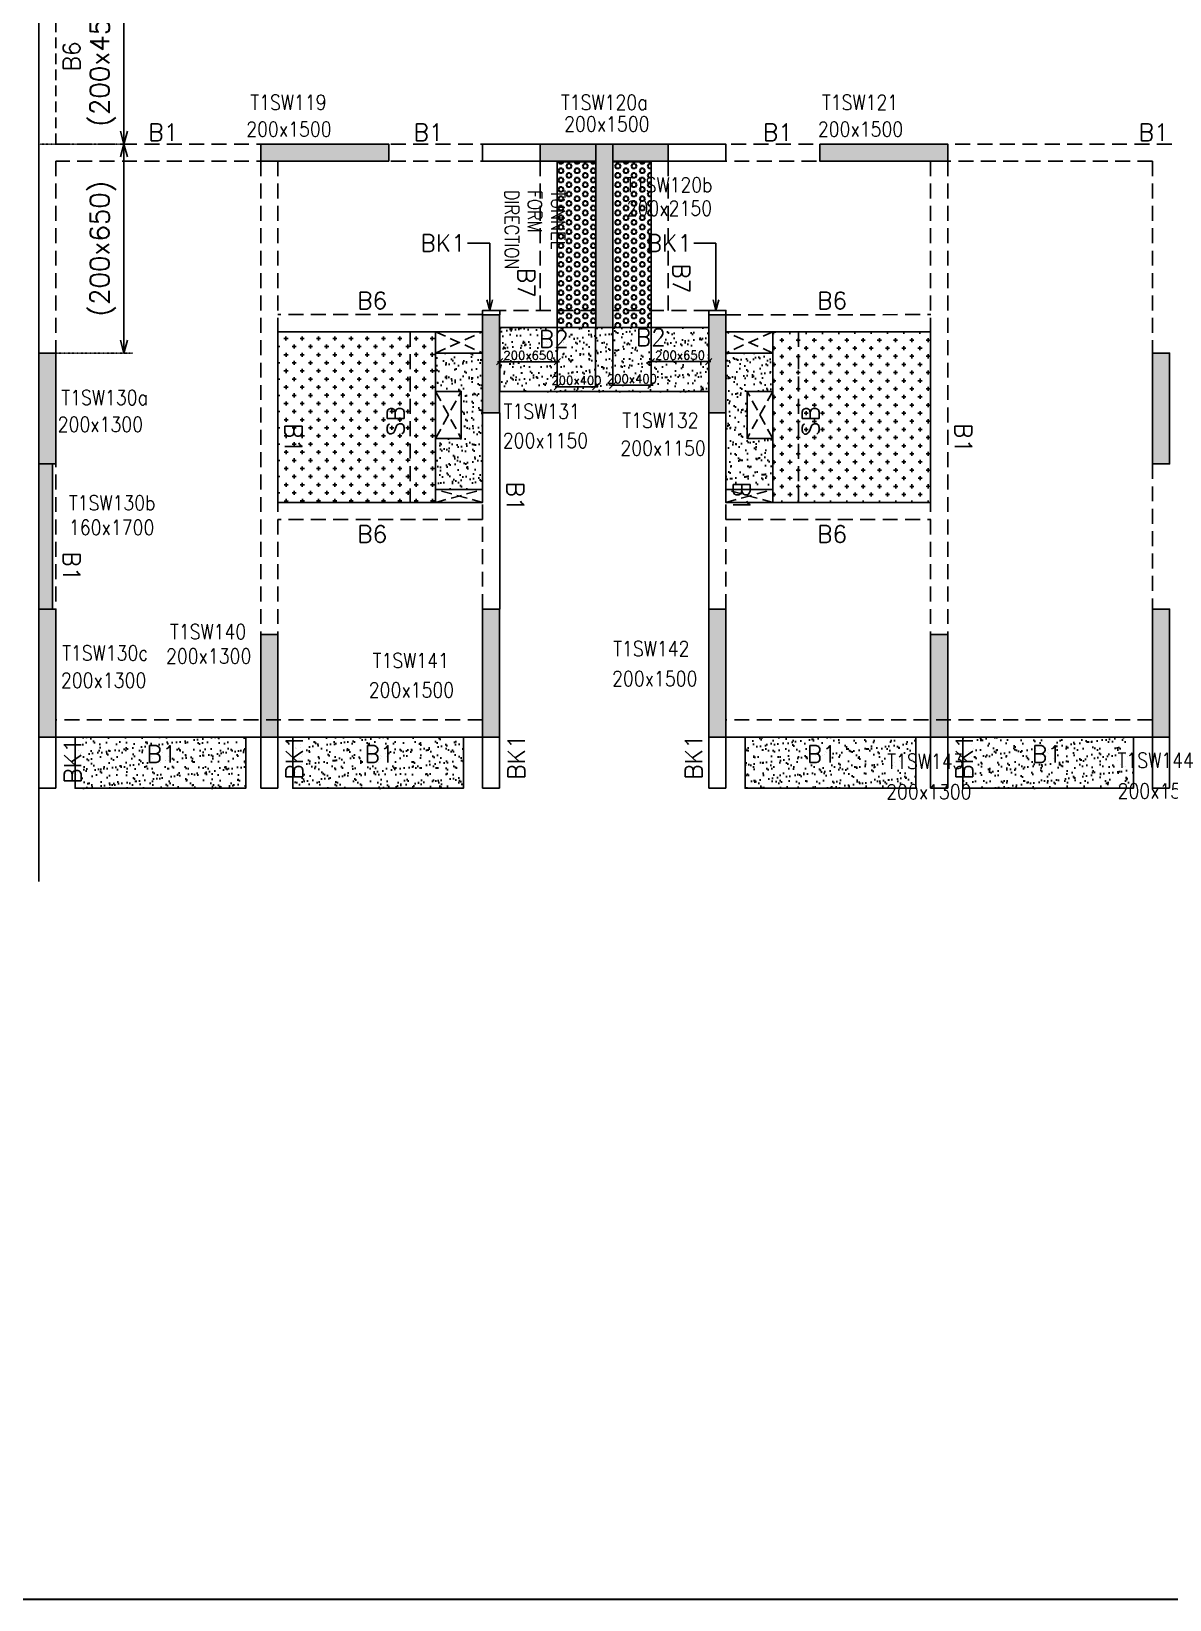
# Model space of a CAD drawing. Header units: millimetres. Extents: x 1078357 to 2594950, y -5122486 to -4636555.
# Drawn here: x 1857319 to 1870656, y -4673748 to -4655367 of the extents above; entities that cross this region are included whole.
import ezdxf

# ---------------------------------------------------------------- set-up
doc = ezdxf.new("R2010")
doc.units = ezdxf.units.MM
doc.header["$PDMODE"] = 35
for name, pattern in [('CONTINOUS', [0]), ('DOT', [0.25, 0, -0.25]), ('HIDDEN', [0.375, 0.25, -0.125]), ('New Retail block$0$CONTINOUS', [0])]:
    doc.linetypes.add(name, pattern=pattern)
doc.layers.get('0').update_dxf_attribs({"lineweight": 0})
doc.layers.get('Defpoints').update_dxf_attribs({"lineweight": 0})
for name, color, linetype, lineweight in [('A-_ANOTDIMA_D-', 6, 'Continuous', 13), ('Boundary', 40, 'Continuous', 30), ('COL. NO.', 30, 'Continuous', 25), ('COL. SIZE', 7, 'Continuous', 25), ('DIM', 9, 'Continuous', 25), ('HATCH', 8, 'Continuous', 30)]:
    doc.layers.add(name, color=color, linetype=linetype, lineweight=lineweight)
for name, color, linetype in [('B-200x325', 201, 'HIDDEN'), ('DROP SLAB', 8, 'Continuous'), ('EXPANSION JOINT', 10, 'HIDDEN'), ('NON STR. RCC WALL', 6, 'Continuous'), ('S-BEAM', 3, 'HIDDEN'), ('S-BEAM NO.', 6, 'Continuous'), ('S-COLUMN', 1, 'Continuous'), ('S-CUTOUT', 8, 'HIDDEN'), ('S-DIM', 2, 'Continuous'), ('S-SLAB-PROJECTION', 54, 'New Retail block$0$CONTINOUS'), ('SLAB FOLD', 8, 'Continuous'), ('TEXT', 7, 'Continuous')]:
    doc.layers.add(name, color=color, linetype=linetype)
doc.styles.add('Roman', font='romans')
doc.styles.add('ROMANS', font='romans.shx', dxfattribs={"width": 0.85})
doc.dimstyles.new('HARESH', dxfattribs={"dimtxt": 150, "dimasz": 75, "dimexe": 0, "dimexo": 0, "dimgap": 25, "dimtad": 1, "dimdec": 0, "dimdsep": 46, "dimtxsty": 'Roman', "dimblk": 'OBLIQUE', "dimcen": 225, "dimdle": 25, "dimclrd": 2, "dimclre": 2, "dimclrt": 7, "dimadec": 8, "dimazin": 1, "dimtfac": 1, "dimtdec": 0, "dimtmove": 0, "dimatfit": 0, "dimfxl": 1, "dimlwd": -1, "dimlwe": -1, "dimarcsym": 0})
pattern_1 = [(180, (718156.575, 218286.41), (-7e-15, -54.99261315), [31.75, -63.5]), (300, (718156.575, 218286.41), (47.625, 27.4963066), [31.75, -63.5]), (240, (718124.825, 218286.41), (47.625, -27.4963066), [31.75, -63.5])]

# ---------------------------------------------------------------- blocks, each defined once
blk = doc.blocks.new('_Open30')
at = {"color": 0, "linetype": 'ByBlock', "lineweight": -2}
for p, q in [((-1, 0.27), (0, 0)), ((0, 0), (-1, -0.27)), ((0, 0), (-1, 0))]:
    blk.add_line(p, q, dxfattribs=at)
blk = doc.blocks.new('*D1547')
at = {"layer": 'Defpoints', "color": 0, "linetype": 'CONTINOUS', "ltscale": 0.5, "transparency": 16777216}
for p in [(1857406, -4656688, 0), (1858403, -4656688), (1857406, -4659138, 0)]:
    blk.add_point(p, dxfattribs=at)
at = {"layer": 'S-DIM', "color": 2, "linetype": 'DOT', "ltscale": 0.5, "transparency": 16777216}
for p, q in [((1857406, -4656688), (1858503, -4656688)), ((1857406, -4659138), (1858503, -4659138))]:
    blk.add_line(p, q, dxfattribs=at)
at = {"layer": 'S-DIM', "color": 2, "linetype": 'CONTINOUS', "ltscale": 0.5, "transparency": 16777216}
blk.add_line((1858403, -4658988), (1858403, -4656838), dxfattribs=at)
at = {"layer": 'S-DIM', "color": 2, "linetype": 'CONTINOUS', "ltscale": 0.5, "transparency": 16777216, "xscale": 150, "yscale": 150, "zscale": 150}
for p, rotation in [((1858403, -4656688), 90), ((1858403, -4659138), 270)]:
    blk.add_blockref('_Open30', p, dxfattribs=dict(at, rotation=rotation))
at = {"layer": 'S-DIM', "color": 7, "linetype": 'CONTINOUS', "ltscale": 0.5, "transparency": 16777216, "insert": (1858157, -4657913), "char_height": 225, "attachment_point": 5, "rotation": 90, "style": 'Roman'}
blk.add_mtext('(200x650)', dxfattribs=at)
blk = doc.blocks.new('*D1548')
at = {"layer": 'Defpoints', "color": 0, "linetype": 'CONTINOUS', "ltscale": 0.5, "transparency": 16777216}
for p in [(1857406, -4654688, 0), (1857406, -4656688, 0), (1858403, -4656688)]:
    blk.add_point(p, dxfattribs=at)
at = {"layer": 'S-DIM', "color": 2, "linetype": 'DOT', "ltscale": 0.5, "transparency": 16777216}
for p, q in [((1857406, -4654688), (1858503, -4654688)), ((1857406, -4656688), (1858503, -4656688))]:
    blk.add_line(p, q, dxfattribs=at)
at = {"layer": 'S-DIM', "color": 2, "linetype": 'CONTINOUS', "ltscale": 0.5, "transparency": 16777216}
blk.add_line((1858403, -4654838), (1858403, -4656538), dxfattribs=at)
at = {"layer": 'S-DIM', "color": 2, "linetype": 'CONTINOUS', "ltscale": 0.5, "transparency": 16777216, "xscale": 150, "yscale": 150, "zscale": 150}
for p, rotation in [((1858403, -4654688), 90), ((1858403, -4656688), 270)]:
    blk.add_blockref('_Open30', p, dxfattribs=dict(at, rotation=rotation))
at = {"layer": 'S-DIM', "color": 7, "linetype": 'CONTINOUS', "ltscale": 0.5, "transparency": 16777216, "insert": (1858157, -4655688), "char_height": 225, "attachment_point": 5, "rotation": 90, "style": 'Roman'}
blk.add_mtext('(200x450)', dxfattribs=at)
blk = doc.blocks.new('_Oblique')
at = {"color": 0, "linetype": 'ByBlock', "lineweight": -2}
blk.add_line((-0.5, -0.5), (0.5, 0.5), dxfattribs=at)
blk = doc.blocks.new('*D1311')
at = {"layer": 'Defpoints', "color": 0, "ltscale": 700, "transparency": 16777216}
for p in [(1863481, -4658838, 0), (1863931, -4658838, 0), (1863481, -4659533)]:
    blk.add_point(p, dxfattribs=at)
at = {"layer": 'DIM', "color": 2, "ltscale": 700, "transparency": 16777216}
for p, q in [((1863481, -4658838), (1863481, -4659533)), ((1863931, -4658838), (1863931, -4659533)), ((1863956, -4659533), (1863456, -4659533))]:
    blk.add_line(p, q, dxfattribs=at)
at = {"layer": 'DIM', "color": 2, "ltscale": 700, "transparency": 16777216, "xscale": 75, "yscale": 75, "zscale": 75, "rotation": 180}
blk.add_blockref('_Oblique', (1863481, -4659533), dxfattribs=at)
at = {"layer": 'DIM', "color": 2, "ltscale": 700, "transparency": 16777216, "xscale": 75, "yscale": 75, "zscale": 75}
blk.add_blockref('_Oblique', (1863931, -4659533), dxfattribs=at)
at = {"layer": 'DIM', "color": 7, "ltscale": 700, "transparency": 16777216, "insert": (1863706, -4659458), "char_height": 150, "attachment_point": 5, "style": 'Roman'}
blk.add_mtext('{\\H0.666667x;200x400}', dxfattribs=at)
blk = doc.blocks.new('*D1312')
at = {"layer": 'Defpoints', "color": 0, "ltscale": 700, "transparency": 16777216}
for p in [(1862806, -4658838, 0), (1863481, -4658838, 0), (1862806, -4659240)]:
    blk.add_point(p, dxfattribs=at)
at = {"layer": 'DIM', "color": 2, "ltscale": 700, "transparency": 16777216}
for p, q in [((1862806, -4658838), (1862806, -4659240)), ((1863481, -4658838), (1863481, -4659240)), ((1863506, -4659240), (1862781, -4659240))]:
    blk.add_line(p, q, dxfattribs=at)
at = {"layer": 'DIM', "color": 2, "ltscale": 700, "transparency": 16777216, "xscale": 75, "yscale": 75, "zscale": 75, "rotation": 180}
blk.add_blockref('_Oblique', (1862806, -4659240), dxfattribs=at)
at = {"layer": 'DIM', "color": 2, "ltscale": 700, "transparency": 16777216, "xscale": 75, "yscale": 75, "zscale": 75}
blk.add_blockref('_Oblique', (1863481, -4659240), dxfattribs=at)
at = {"layer": 'DIM', "color": 7, "ltscale": 700, "transparency": 16777216, "insert": (1863143, -4659165), "char_height": 150, "attachment_point": 5, "style": 'Roman'}
blk.add_mtext('{\\H0.666667x;200x650}', dxfattribs=at)
blk = doc.blocks.new('*D1313')
at = {"layer": 'Defpoints', "color": 0, "ltscale": 700, "transparency": 16777216}
for p in [(1864131, -4658838, 0), (1864581, -4658838, 0), (1864581, -4659515)]:
    blk.add_point(p, dxfattribs=at)
at = {"layer": 'DIM', "color": 2, "ltscale": 700, "transparency": 16777216}
for p, q in [((1864131, -4658838), (1864131, -4659515)), ((1864581, -4658838), (1864581, -4659515)), ((1864106, -4659515), (1864606, -4659515))]:
    blk.add_line(p, q, dxfattribs=at)
at = {"layer": 'DIM', "color": 2, "ltscale": 700, "transparency": 16777216, "xscale": 75, "yscale": 75, "zscale": 75, "rotation": 180}
blk.add_blockref('_Oblique', (1864131, -4659515), dxfattribs=at)
at = {"layer": 'DIM', "color": 2, "ltscale": 700, "transparency": 16777216, "xscale": 75, "yscale": 75, "zscale": 75}
blk.add_blockref('_Oblique', (1864581, -4659515), dxfattribs=at)
at = {"layer": 'DIM', "color": 7, "ltscale": 700, "transparency": 16777216, "insert": (1864356, -4659440), "char_height": 150, "attachment_point": 5, "style": 'Roman'}
blk.add_mtext('{\\H0.666667x;200x400}', dxfattribs=at)
blk = doc.blocks.new('*D1314')
at = {"layer": 'Defpoints', "color": 0, "ltscale": 700, "transparency": 16777216}
for p in [(1864581, -4658838, 0), (1865256, -4658838, 0), (1865256, -4659238)]:
    blk.add_point(p, dxfattribs=at)
at = {"layer": 'DIM', "color": 2, "ltscale": 700, "transparency": 16777216}
for p, q in [((1864581, -4658838), (1864581, -4659238)), ((1865256, -4658838), (1865256, -4659238)), ((1864556, -4659238), (1865281, -4659238))]:
    blk.add_line(p, q, dxfattribs=at)
at = {"layer": 'DIM', "color": 2, "ltscale": 700, "transparency": 16777216, "xscale": 75, "yscale": 75, "zscale": 75, "rotation": 180}
blk.add_blockref('_Oblique', (1864581, -4659238), dxfattribs=at)
at = {"layer": 'DIM', "color": 2, "ltscale": 700, "transparency": 16777216, "xscale": 75, "yscale": 75, "zscale": 75}
blk.add_blockref('_Oblique', (1865256, -4659238), dxfattribs=at)
at = {"layer": 'DIM', "color": 7, "ltscale": 700, "transparency": 16777216, "insert": (1864919, -4659163), "char_height": 150, "attachment_point": 5, "style": 'Roman'}
blk.add_mtext('{\\H0.666667x;200x650}', dxfattribs=at)
blk = doc.blocks.new('G$CD63B60BD')
at = {"layer": 'COL. NO.', "linetype": 'Continuous', "style": 'ROMANS', "width": 0.85}
for s, p in [('T1SW119', (47179, 7351, -320)), ('T1SW120a', (50819, 7351, -320)), ('T1SW121', (53877, 7351, -320)), ('T1SW120b', (51580, 6384, -320)), ('T1SW130a', (44965, 3891, -320)), ('T1SW131', (50148, 3730, -320)), ('T1SW132', (51538, 3625, -320)), ('T1SW130b', (45053, 2657, -320)), ('T1SW140', (46238, 1147, -320)), ('T1SW142', (51431, 949, -320)), ('T1SW130c', (44974, 898, -323)), ('T1SW141', (48613, 809, -320)), ('T1SW143', (54642, -372, -320)), ('T1SW144', (57341, -360, -320))]:
    blk.add_text(s, height=175, dxfattribs=at).set_placement(p)
at = {"layer": 'COL. SIZE', "linetype": 'Continuous', "style": 'ROMANS', "width": 0.85}
for s, p in [('200x1500', (47130, 7037, -320)), ('200x1500', (50855, 7098, -320)), ('200x1500', (53828, 7037, -320)), ('200x2150', (51588, 6110, -320)), ('200x1300', (44921, 3577, -320)), ('200x1150', (50136, 3387, -320)), ('200x1150', (51514, 3298, -320)), ('160x1700', (45053, 2369, -320)), ('200x1300', (46190, 861, -320)), ('200x1300', (44959, 577, -323)), ('200x1500', (51417, 597, -320)), ('200x1500', (48566, 464, -320)), ('200x1500', (57340, -720, -320)), ('200x1300', (54628, -730, -320))]:
    blk.add_text(s, height=175, dxfattribs=at).set_placement(p)

msp = doc.modelspace()

# ---------------------------------------------------------------- hatches: boundary and pattern name
at = {"layer": 'DROP SLAB'}
h = msp.add_hatch(dxfattribs=at)
h.set_pattern_fill('CROSS', color=8, scale=15, angle=0.03079)
h.set_pattern_definition([(180.03079016, (-5840634.46, 28126045.38), (-95.19879988, -95.3011726), [47.625, -142.875]), (270.03079016, (-5840658.29, 28126069.18), (95.3011726, -95.19879988), [47.625, -142.875])])
h.paths.add_polyline_path([(1862056.1, -4658887.8), (1860206.1, -4658887.7), (1860206.1, -4660887.5), (1862056.1, -4660887.5)])
h = msp.add_hatch(dxfattribs=at)
h.set_pattern_fill('CROSS', color=8, scale=15, angle=0.03079)
h.set_pattern_definition([(180.03079016, (-4743409.75, 23442026.19), (-95.19879988, -95.3011726), [47.625, -142.875]), (270.03079016, (-4743433.57, 23442049.99), (95.3011726, -95.19879988), [47.625, -142.875])])
h.paths.add_polyline_path([(1866006.1, -4658887.7), (1867856.1, -4658887.7), (1867856.1, -4660887.5), (1866006.1, -4660887.5)])
at = {"layer": 'HATCH', "ltscale": 1000}
h = msp.add_hatch(dxfattribs=at)
h.set_pattern_fill('HEX', color=8, scale=10, angle=180)
h.set_pattern_definition(pattern_1)
h.paths.add_polyline_path([(1863931.3, -4656898.4), (1863481.3, -4656898.4), (1863481.3, -4658837.7), (1863931.3, -4658837.7)])
h = msp.add_hatch(dxfattribs=at)
h.set_pattern_fill('HEX', color=8, scale=10, angle=180)
h.set_pattern_definition(pattern_1)
h.paths.add_polyline_path([(1864131.7, -4656898.4), (1864581.7, -4656898.4), (1864581.7, -4658837.7), (1864131.7, -4658837.7)])
at = {"layer": 'HATCH'}
h = msp.add_hatch(dxfattribs=at)
h.set_pattern_fill('AR-SAND', color=8, scale=3, angle=179.97015)
h.set_pattern_definition([(37.47015413, (-3248476.62, 18707870.84), (-4.72361136, 146.8264517), [0, -115.824, 0, -129.54, 0, -123.825]), (7.4701541, (-3248476.62, 18707870.84), (134.9689868, 214.9772528), [0, -62.484, 0, -104.394, 0, -40.005]), (327.4701541, (-3248570.35, 18707870.89), (237.2979035, 0.3075449), [0, -38.1, 0, -137.16, 0, -179.07]), (317.4701541, (-3248570.35, 18707870.89), (229.1017424, 66.759465), [0, -19.05, 0, -89.916, 0, -102.87])])
h.paths.add_polyline_path([(1865256.3, -4658837.7), (1862806.4, -4658837.7), (1862806.4, -4659437.8), (1865256.3, -4659437.8)])
h = msp.add_hatch(dxfattribs=at)
h.set_pattern_fill('AR-SAND', color=8, scale=3, angle=179.97015)
h.set_pattern_definition([(37.47015413, (-3248476.53, 18707870.82), (-4.72361136, 146.8264517), [0, -115.824, 0, -129.54, 0, -123.825]), (7.4701541, (-3248476.53, 18707870.82), (134.9689868, 214.9772528), [0, -62.484, 0, -104.394, 0, -40.005]), (327.4701541, (-3248570.26, 18707870.86), (237.2979035, 0.3075449), [0, -38.1, 0, -137.16, 0, -179.07]), (317.4701541, (-3248570.26, 18707870.86), (229.1017424, 66.759465), [0, -19.05, 0, -89.916, 0, -102.87])])
h.paths.add_polyline_path([(1865256.4, -4658837.8), (1862806.4, -4658837.8), (1862806.4, -4659587.7), (1865256.4, -4659587.7)])
h = msp.add_hatch(dxfattribs=at)
h.set_pattern_fill('AR-SAND', color=8, scale=3, angle=359.97015)
h.set_pattern_definition([(37.47015413, (-4356212.72, 23615837.75), (-4.72361136, 146.8264517), [0, -115.824, 0, -129.54, 0, -123.825]), (7.4701541, (-4356212.72, 23615837.75), (134.9689868, 214.9772528), [0, -62.484, 0, -104.394, 0, -40.005]), (327.47015413, (-4356306.45, 23615837.8), (237.29790347, 0.3075449), [0, -38.1, 0, -137.16, 0, -179.07]), (317.4701541, (-4356306.45, 23615837.8), (229.1017424, 66.759465), [0, -19.05, 0, -89.916, 0, -102.87])])
h.paths.add_polyline_path([(1862605.4, -4660737.8), (1862055.4, -4660737.8), (1862055.4, -4660137.8), (1862355.4, -4660137.8), (1862355.4, -4659587.8), (1862055.4, -4659587.9), (1862055.4, -4659137.8), (1862605.4, -4659137.8)])
h = msp.add_hatch(dxfattribs=at)
h.set_pattern_fill('AR-SAND', color=8, scale=3, angle=180.02985)
h.set_pattern_definition([(37.47015413, (-4356211.95, 23615837.68), (-4.72361136, 146.8264517), [0, -115.824, 0, -129.54, 0, -123.825]), (7.4701541, (-4356211.95, 23615837.68), (134.9689868, 214.9772528), [0, -62.484, 0, -104.394, 0, -40.005]), (327.47015413, (-4356305.67, 23615837.73), (237.29790347, 0.3075449), [0, -38.1, 0, -137.16, 0, -179.07]), (317.4701541, (-4356305.67, 23615837.73), (229.1017424, 66.759465), [0, -19.05, 0, -89.916, 0, -102.87])])
h.paths.add_polyline_path([(1865456.1, -4660737.8), (1866006.1, -4660737.8), (1866006.1, -4660137.7), (1865706.1, -4660137.7), (1865706.1, -4659587.8), (1866006.1, -4659587.8), (1866006.1, -4659137.8), (1865456.1, -4659137.8)])
h = msp.add_hatch(dxfattribs=at)
h.set_pattern_fill('AR-SAND', color=8, scale=3, angle=179.97015)
h.set_pattern_definition([(37.47015413, (-3247151.62, 18707870.85), (-4.72361136, 146.8264517), [0, -115.824, 0, -129.54, 0, -123.825]), (7.4701541, (-3247151.62, 18707870.85), (134.9689868, 214.9772528), [0, -62.484, 0, -104.394, 0, -40.005]), (327.4701541, (-3247245.35, 18707870.9), (237.2979035, 0.3075449), [0, -38.1, 0, -137.16, 0, -179.07]), (317.4701541, (-3247245.35, 18707870.9), (229.1017424, 66.759465), [0, -19.05, 0, -89.916, 0, -102.87])])
h.paths.add_polyline_path([(1859831.4, -4663637.8), (1857831.4, -4663637.8), (1857831.4, -4664237.8), (1859831.4, -4664237.8)])
h = msp.add_hatch(dxfattribs=at)
h.set_pattern_fill('AR-SAND', color=8, scale=3, angle=179.97015)
h.set_pattern_definition([(37.47015413, (-3249701.62, 18707870.85), (-4.72361136, 146.8264517), [0, -115.824, 0, -129.54, 0, -123.825]), (7.4701541, (-3249701.62, 18707870.85), (134.9689868, 214.9772528), [0, -62.484, 0, -104.394, 0, -40.005]), (327.4701541, (-3249795.35, 18707870.9), (237.2979035, 0.3075449), [0, -38.1, 0, -137.16, 0, -179.07]), (317.4701541, (-3249795.35, 18707870.9), (229.1017424, 66.759465), [0, -19.05, 0, -89.916, 0, -102.87])])
h.paths.add_polyline_path([(1862381.4, -4663637.8), (1860381.4, -4663637.8), (1860381.4, -4664237.8), (1862381.4, -4664237.8)])
h = msp.add_hatch(dxfattribs=at)
h.set_pattern_fill('AR-SAND', color=8, scale=3, angle=179.97015)
h.set_pattern_definition([(37.47015413, (-3255001.62, 18707870.85), (-4.72361136, 146.8264517), [0, -115.824, 0, -129.54, 0, -123.825]), (7.4701541, (-3255001.62, 18707870.85), (134.9689868, 214.9772528), [0, -62.484, 0, -104.394, 0, -40.005]), (327.4701541, (-3255095.35, 18707870.9), (237.2979035, 0.3075449), [0, -38.1, 0, -137.16, 0, -179.07]), (317.4701541, (-3255095.35, 18707870.9), (229.1017424, 66.759465), [0, -19.05, 0, -89.916, 0, -102.87])])
h.paths.add_polyline_path([(1867681.4, -4663637.8), (1865681.4, -4663637.8), (1865681.4, -4664237.8), (1867681.4, -4664237.8)])
h = msp.add_hatch(dxfattribs=at)
h.set_pattern_fill('AR-SAND', color=8, scale=3, angle=179.97015)
h.set_pattern_definition([(37.47015413, (-3257551.62, 18707870.85), (-4.72361136, 146.8264517), [0, -115.824, 0, -129.54, 0, -123.825]), (7.4701541, (-3257551.62, 18707870.85), (134.9689868, 214.9772528), [0, -62.484, 0, -104.394, 0, -40.005]), (327.4701541, (-3257645.35, 18707870.9), (237.2979035, 0.3075449), [0, -38.1, 0, -137.16, 0, -179.07]), (317.4701541, (-3257645.35, 18707870.9), (229.1017424, 66.759465), [0, -19.05, 0, -89.916, 0, -102.87])])
h.paths.add_polyline_path([(1870231.4, -4663637.8), (1868231.4, -4663637.8), (1868231.4, -4664237.8), (1870231.4, -4664237.8)])
at = {"layer": 'S-COLUMN', "lineweight": 25}
h = msp.add_hatch(color=1, dxfattribs=at)
h.dxf.hatch_style = 1
h.paths.add_polyline_path([(1860006.1, -4656687.8), (1861506.1, -4656687.8), (1861506.1, -4656887.8), (1860006.1, -4656887.8)])
h = msp.add_hatch(color=1, dxfattribs=at)
h.dxf.hatch_style = 1
h.paths.add_polyline_path([(1863931.1, -4656887.8), (1863281.1, -4656887.8), (1863281.1, -4656687.8), (1864131.1, -4656687.8), (1864131.1, -4658837.8), (1863931.1, -4658837.8)])
at = {"layer": 'S-COLUMN', "lineweight": 25, "extrusion": (1.00316e-06, -2.11765e-11, 1)}
h = msp.add_hatch(color=1, dxfattribs=at)
h.dxf.hatch_style = 1
h.paths.add_polyline_path([(1864131.1, -4656887.8), (1864781.1, -4656887.8), (1864781.1, -4656687.8), (1863931.1, -4656687.8), (1863931.1, -4658837.8), (1864131.1, -4658837.8)])
at = {"layer": 'S-COLUMN', "lineweight": 25}
h = msp.add_hatch(color=1, dxfattribs=at)
h.dxf.hatch_style = 1
h.paths.add_polyline_path([(1866556.1, -4656687.8), (1868056.1, -4656687.8), (1868056.1, -4656887.8), (1866556.1, -4656887.8)])
h = msp.add_hatch(color=1, dxfattribs=at)
h.dxf.hatch_style = 1
h.paths.add_polyline_path([(1862606.1, -4658687.8), (1862806.1, -4658687.8), (1862806.1, -4659837.8), (1862606.1, -4659837.8)])
at = {"layer": 'S-COLUMN', "lineweight": 25, "extrusion": (1.00316e-06, -2.11765e-11, 1)}
h = msp.add_hatch(color=1, dxfattribs=at)
h.dxf.hatch_style = 1
h.paths.add_polyline_path([(1865456.1, -4658687.8), (1865256.1, -4658687.8), (1865256.1, -4659837.8), (1865456.1, -4659837.8)])
at = {"layer": 'S-COLUMN', "lineweight": 25}
h = msp.add_hatch(color=1, dxfattribs=at)
h.dxf.hatch_style = 1
h.paths.add_polyline_path([(1857606.1, -4659137.8), (1857406.1, -4659137.8), (1857406.1, -4660437.8), (1857606.1, -4660437.8)])
at = {"layer": 'S-COLUMN', "lineweight": 25, "extrusion": (1.00316e-06, -2.11765e-11, 1)}
h = msp.add_hatch(color=1, dxfattribs=at)
h.dxf.hatch_style = 1
h.paths.add_polyline_path([(1870656.1, -4659137.8), (1870456.1, -4659137.8), (1870456.1, -4660437.8), (1870656.1, -4660437.8)])
at = {"layer": 'S-COLUMN', "lineweight": 25, "extrusion": (-1.00316e-06, -1.91639e-11, 1)}
h = msp.add_hatch(color=1, dxfattribs=at)
h.dxf.hatch_style = 1
h.paths.add_polyline_path([(1870456.1, -4659137.8), (1870656.1, -4659137.8), (1870656.1, -4660437.8), (1870456.1, -4660437.8)])
at = {"layer": 'S-COLUMN', "lineweight": 25, "extrusion": (-1.00316e-06, -2.11765e-11, 1)}
h = msp.add_hatch(color=1, dxfattribs=at)
h.dxf.hatch_style = 1
h.paths.add_polyline_path([(1857406.1, -4662137.8), (1857566.1, -4662137.8), (1857566.1, -4660437.8), (1857406.1, -4660437.8)])
at = {"layer": 'S-COLUMN', "lineweight": 25}
h = msp.add_hatch(color=1, dxfattribs=at)
h.dxf.hatch_style = 1
h.paths.add_polyline_path([(1857406.1, -4663637.8), (1857606.1, -4663637.8), (1857606.1, -4662137.8), (1857406.1, -4662137.8)])
h = msp.add_hatch(color=1, dxfattribs=at)
h.dxf.hatch_style = 1
h.paths.add_polyline_path([(1862606.1, -4663637.8), (1862806.1, -4663637.8), (1862806.1, -4662137.8), (1862606.1, -4662137.8)])
at = {"layer": 'S-COLUMN', "lineweight": 25, "extrusion": (1.00316e-06, -2.11765e-11, 1)}
h = msp.add_hatch(color=1, dxfattribs=at)
h.dxf.hatch_style = 1
h.paths.add_polyline_path([(1865456.1, -4663637.8), (1865256.1, -4663637.8), (1865256.1, -4662137.8), (1865456.1, -4662137.8)])
h = msp.add_hatch(color=1, dxfattribs=at)
h.dxf.hatch_style = 1
h.paths.add_polyline_path([(1870656.1, -4663637.8), (1870456.1, -4663637.8), (1870456.1, -4662137.8), (1870656.1, -4662137.8)])
at = {"layer": 'S-COLUMN', "lineweight": 25, "extrusion": (-1.00316e-06, -1.91639e-11, 1)}
h = msp.add_hatch(color=1, dxfattribs=at)
h.dxf.hatch_style = 1
h.paths.add_polyline_path([(1870456.1, -4663637.8), (1870656.1, -4663637.8), (1870656.1, -4662137.8), (1870456.1, -4662137.8)])
at = {"layer": 'S-COLUMN', "lineweight": 25}
h = msp.add_hatch(color=1, dxfattribs=at)
h.dxf.hatch_style = 1
h.paths.add_polyline_path([(1860206.1, -4662437.8), (1860206.1, -4663637.8), (1860006.1, -4663637.8), (1860006.1, -4662437.8)])
h = msp.add_hatch(color=1, dxfattribs=at)
h.dxf.hatch_style = 1
h.paths.add_polyline_path([(1868056.1, -4662437.8), (1868056.1, -4663637.8), (1867856.1, -4663637.8), (1867856.1, -4662437.8)])

# ---------------------------------------------------------------- linework, layer by layer
at = {"layer": 'Boundary', "ltscale": 700, "elevation": 0}
msp.add_lwpolyline([(1803327.6, -4636994.1), (1908927.8, -4636994.1), (1908927.8, -4673747.9), (1803327.6, -4673747.9)], close=True, dxfattribs=at)
at = {"layer": 'DROP SLAB', "color": 3, "linetype": 'CONTINOUS', "ltscale": 500, "elevation": 0}
for points in [[(1862056.1, -4658887.8), (1860206.1, -4658887.7), (1860206.1, -4660887.5), (1862056.1, -4660887.5)], [(1862056.1, -4659137.8), (1862606, -4659137.8), (1862606, -4658887.8), (1862056.1, -4658887.8)], [(1866006.1, -4659137.8), (1865456.3, -4659137.8), (1865456.3, -4658887.8), (1866006.1, -4658887.8)], [(1866006.1, -4658887.7), (1867856.1, -4658887.7), (1867856.1, -4660887.5), (1866006.1, -4660887.5)], [(1862056, -4660137.8), (1862356, -4660137.8), (1862356, -4659587.8), (1862056, -4659587.8)], [(1866006.1, -4660137.8), (1865706.1, -4660137.8), (1865706.1, -4659587.8), (1866006.1, -4659587.8)], [(1862055.7, -4660887.5), (1862605.7, -4660887.5), (1862605.7, -4660737.8), (1862055.7, -4660737.8)], [(1866006.1, -4660887.5), (1865456.1, -4660887.5), (1865456.1, -4660737.8), (1866006.1, -4660737.8)]]:
    msp.add_lwpolyline(points, close=True, dxfattribs=at)
at = {"layer": 'EXPANSION JOINT'}
msp.add_line((1857406.4, -4644997.8, 0), (1857406.4, -4665330.3, 0), dxfattribs=at)
msp.add_line((1857406.4, -4644997.8, 0), (1857406.4, -4665330.3, 0), dxfattribs=at)
at = {"layer": 'NON STR. RCC WALL', "elevation": 0}
for points in [[(1862606.1, -4656687.8), (1863281.1, -4656687.8), (1863281.1, -4656887.8), (1862606.1, -4656887.8)], [(1864781.1, -4656687.8), (1865456.1, -4656687.8), (1865456.1, -4656887.8), (1864781.1, -4656887.8)]]:
    msp.add_lwpolyline(points, close=True, dxfattribs=at)
at = {"layer": 'S-BEAM', "linetype": 'Continuous', "ltscale": 500}
msp.add_line((1857406.3, -4656687.8, 0), (1857406.3, -4654687.8, 0), dxfattribs=at)
at = {"layer": 'S-BEAM', "linetype": 'HIDDEN', "ltscale": 500}
msp.add_line((1857606.3, -4656687.8, 0), (1857606.3, -4654687.7, 0), dxfattribs=at)
at = {"layer": 'S-BEAM', "linetype": 'CONTINOUS', "ltscale": 700}
for p, q in [((1857406.3, -4656687.8, 0), (1857406.4, -4662137.7, 0)), ((1862806.4, -4662137.7, 0), (1862806.4, -4659837.7, 0)), ((1865256.4, -4662137.7, 0), (1865256.4, -4659837.7, 0)), ((1857406.1, -4664237.7, 0), (1857406.1, -4663637.7, 0)), ((1857606.1, -4663637.7, 0), (1857606.1, -4664237.7, 0)), ((1862606.3, -4663637.7, 0), (1857606.3, -4663637.7, 0)), ((1860006.1, -4664237.8, 0), (1860006.1, -4663637.8, 0)), ((1860206.1, -4663637.8, 0), (1860206.1, -4664237.8, 0)), ((1862606.1, -4664237.8, 0), (1862606.1, -4663637.8, 0)), ((1862806.1, -4663637.8, 0), (1862806.1, -4664237.8, 0)), ((1865256.2, -4664237.8, 0), (1865256.2, -4663637.8, 0)), ((1865456.2, -4663637.8, 0), (1865456.2, -4664237.8, 0)), ((1870456.3, -4663637.7, 0), (1865456.3, -4663637.7, 0)), ((1867856.2, -4664237.8, 0), (1867856.2, -4663637.8, 0)), ((1868056.2, -4663637.8, 0), (1868056.2, -4664237.8, 0)), ((1870456.2, -4664237.8, 0), (1870456.2, -4663637.8, 0)), ((1870656.2, -4663637.8, 0), (1870656.2, -4664237.8, 0)), ((1857606.1, -4664237.7, 0), (1857406.1, -4664237.7, 0)), ((1860206.1, -4664237.8, 0), (1860006.1, -4664237.8, 0)), ((1862806.1, -4664237.8, 0), (1862606.1, -4664237.8, 0)), ((1865456.2, -4664237.8, 0), (1865256.2, -4664237.8, 0)), ((1868056.2, -4664237.8, 0), (1867856.2, -4664237.8, 0)), ((1870656.2, -4664237.8, 0), (1870456.2, -4664237.8, 0))]:
    msp.add_line(p, q, dxfattribs=at)
at = {"layer": 'S-BEAM', "linetype": 'HIDDEN', "ltscale": 700}
for p, q in [((1863281.1, -4656687.8, 0), (1857606.3, -4656687.8, 0)), ((1876981.1, -4656687.8, 0), (1864781.1, -4656687.8, 0)), ((1863281.1, -4656887.8, 0), (1857606.4, -4656887.8, 0)), ((1857606.4, -4656887.8, 0), (1857606.4, -4662137.7, 0)), ((1860006.3, -4656887.8, 0), (1860006.3, -4663337.7, 0)), ((1860206.3, -4656887.8, 0), (1860206.3, -4663337.7, 0)), ((1870456.3, -4656887.8, 0), (1864781.1, -4656887.8, 0)), ((1867856.3, -4656887.8, 0), (1867856.3, -4663337.7, 0)), ((1868056.3, -4656887.8, 0), (1868056.3, -4663337.7, 0)), ((1870456.3, -4656887.8, 0), (1870456.3, -4659137.7, 0)), ((1863931.3, -4658637.7, 0), (1862806.3, -4658637.7, 0)), ((1865256.3, -4658637.7, 0), (1864131.3, -4658637.7, 0)), ((1861756.1, -4658887.8, 0), (1861756.1, -4660887.5, 0)), ((1866006, -4658888, 0), (1866006, -4660887.8, 0)), ((1866306, -4658888, 0), (1866306, -4660887.8, 0)), ((1862606.4, -4662137.7, 0), (1862606.4, -4659837.7, 0)), ((1865456.4, -4662137.7, 0), (1865456.4, -4659837.7, 0)), ((1870456.3, -4660437.7, 0), (1870456.4, -4662137.7, 0)), ((1862606.3, -4663437.7, 0), (1857606.3, -4663437.7, 0)), ((1870456.3, -4663437.7, 0), (1865456.3, -4663437.7, 0))]:
    msp.add_line(p, q, dxfattribs=at)
at = {"layer": 'S-BEAM', "ltscale": 700}
for p, q in [((1863281.4, -4658637.8, 0), (1863281.4, -4656887.8, 0)), ((1864781.6, -4658637.8, 0), (1864781.6, -4656887.8, 0)), ((1862606.3, -4658687.7, 0), (1860206.5, -4658687.7, 0)), ((1865456.6, -4658687.8, 0), (1867856.4, -4658687.7, 0)), ((1862606.5, -4661087.5, 0), (1860206.5, -4661087.5, 0)), ((1865456.5, -4661087.6, 0), (1867856.4, -4661087.5, 0))]:
    msp.add_line(p, q, dxfattribs=at)
at = {"layer": 'S-BEAM', "linetype": 'Continuous', "ltscale": 700}
for p, q in [((1863481.4, -4658637.8, 0), (1863481.4, -4656898.4, 0)), ((1864581.6, -4658637.8, 0), (1864581.6, -4656898.4, 0)), ((1862606.3, -4658887.7, 0), (1860206.5, -4658887.7, 0)), ((1865256.3, -4658837.7, 0), (1862806.3, -4658837.7, 0)), ((1865456.6, -4658887.8, 0), (1867856.4, -4658887.7, 0)), ((1862606.5, -4660887.5, 0), (1860206.5, -4660887.5, 0)), ((1865456.5, -4660887.6, 0), (1867856.4, -4660887.5, 0))]:
    msp.add_line(p, q, dxfattribs=at)
at = {"layer": 'S-BEAM', "linetype": 'ByBlock', "ltscale": 700}
msp.add_line((1862056.1, -4658887.8, 0), (1862056.1, -4660887.5, 0), dxfattribs=at)
at = {"layer": 'S-BEAM', "linetype": 'Continuous', "ltscale": 700, "elevation": 0}
for points in [[(1862806.4, -4658687.8), (1862606.4, -4658687.8), (1862606.4, -4658637.6), (1862806.4, -4658637.6)], [(1865456.4, -4658687.8), (1865256.4, -4658687.8), (1865256.4, -4658637.6), (1865456.4, -4658637.6)]]:
    msp.add_lwpolyline(points, close=True, dxfattribs=at)
at = {"layer": 'S-COLUMN', "color": 1, "lineweight": 25, "elevation": 0}
for points in [[(1860006.1, -4656687.8), (1861506.1, -4656687.8), (1861506.1, -4656887.8), (1860006.1, -4656887.8)], [(1866556.1, -4656687.8), (1868056.1, -4656687.8), (1868056.1, -4656887.8), (1866556.1, -4656887.8)], [(1862606.1, -4658687.8), (1862806.1, -4658687.8), (1862806.1, -4659837.8), (1862606.1, -4659837.8)], [(1857606.1, -4659137.8), (1857406.1, -4659137.8), (1857406.1, -4660437.8), (1857606.1, -4660437.8)], [(1857406.1, -4663637.8), (1857606.1, -4663637.8), (1857606.1, -4662137.8), (1857406.1, -4662137.8)], [(1862606.1, -4663637.8), (1862806.1, -4663637.8), (1862806.1, -4662137.8), (1862606.1, -4662137.8)], [(1860006.1, -4662438), (1860206.1, -4662438), (1860206.1, -4663637.8), (1860006.1, -4663637.8)], [(1867856.1, -4662438), (1868056.1, -4662438), (1868056.1, -4663637.8), (1867856.1, -4663637.8)]]:
    msp.add_lwpolyline(points, close=True, dxfattribs=at)
msp.add_lwpolyline([(1863931.1, -4656887.8), (1863281.1, -4656887.8), (1863281.1, -4656687.8), (1864131.1, -4656687.8), (1864131.1, -4658837.8), (1863931.1, -4658837.8), (1863931.1, -4656887.8)], dxfattribs=at)
at = {"layer": 'S-COLUMN', "color": 1, "lineweight": 25, "extrusion": (1.00316e-06, -2.11765e-11, 1), "elevation": 1.9}
msp.add_lwpolyline([(1864131.1, -4656887.8), (1864781.1, -4656887.8), (1864781.1, -4656687.8), (1863931.1, -4656687.8), (1863931.1, -4658837.8), (1864131.1, -4658837.8), (1864131.1, -4656887.8)], dxfattribs=at)
for points in [[(1865456.1, -4658687.8), (1865256.1, -4658687.8), (1865256.1, -4659837.8), (1865456.1, -4659837.8)], [(1870656.1, -4659137.8), (1870456.1, -4659137.8), (1870456.1, -4660437.8), (1870656.1, -4660437.8)], [(1865456.1, -4663637.8), (1865256.1, -4663637.8), (1865256.1, -4662137.8), (1865456.1, -4662137.8)], [(1870656.1, -4663637.8), (1870456.1, -4663637.8), (1870456.1, -4662137.8), (1870656.1, -4662137.8)]]:
    msp.add_lwpolyline(points, close=True, dxfattribs=at)
at = {"layer": 'S-COLUMN', "color": 1, "lineweight": 25, "extrusion": (-1.00316e-06, -1.91639e-11, 1), "elevation": -1.9}
for points in [[(1870456.1, -4659137.8), (1870656.1, -4659137.8), (1870656.1, -4660437.8), (1870456.1, -4660437.8)], [(1870456.1, -4663637.8), (1870656.1, -4663637.8), (1870656.1, -4662137.8), (1870456.1, -4662137.8)]]:
    msp.add_lwpolyline(points, close=True, dxfattribs=at)
at = {"layer": 'S-COLUMN', "color": 1, "lineweight": 25, "extrusion": (-1.00316e-06, -2.11765e-11, 1), "elevation": -1.9}
msp.add_lwpolyline([(1857406.1, -4662137.8), (1857566.1, -4662137.8), (1857566.1, -4660437.7), (1857406.1, -4660437.7)], close=True, dxfattribs=at)
at = {"layer": 'S-CUTOUT', "ltscale": 500}
for p, q in [((1862056.1, -4659137.8, 0), (1862606, -4658887.8, 0)), ((1862056.1, -4658887.8, 0), (1862606.1, -4659137.8, 0)), ((1866006.1, -4658887.8, 0), (1865456.1, -4659137.8, 0)), ((1866006.1, -4659137.8, 0), (1865456.3, -4658887.8, 0)), ((1862056, -4660137.8, 0), (1862356, -4659587.8, 0)), ((1862056, -4659587.8, 0), (1862356, -4660137.8, 0)), ((1866006.2, -4660137.8, 0), (1865706.1, -4659587.8, 0)), ((1866006.2, -4659587.8, 0), (1865706.1, -4660137.8, 0)), ((1862605.7, -4660887.8, 0), (1862055.7, -4660737.8, 0)), ((1862056.5, -4660887.5, 0), (1862605.7, -4660737.8, 0)), ((1866005.3, -4660887.5, 0), (1865456.1, -4660737.8, 0)), ((1865456.1, -4660887.8, 0), (1866006.1, -4660737.8, 0))]:
    msp.add_line(p, q, dxfattribs=at)
at = {"layer": 'S-SLAB-PROJECTION', "elevation": 0}
for points in [[(1865256.4, -4658837.8), (1862806.4, -4658837.8), (1862806.4, -4659587.7), (1865256.4, -4659587.7)], [(1859831.4, -4663637.8), (1857831.4, -4663637.8), (1857831.4, -4664237.8), (1859831.4, -4664237.8)], [(1862381.4, -4663637.8), (1860381.4, -4663637.8), (1860381.4, -4664237.8), (1862381.4, -4664237.8)], [(1867681.4, -4663637.8), (1865681.4, -4663637.8), (1865681.4, -4664237.8), (1867681.4, -4664237.8)], [(1870231.4, -4663637.8), (1868231.4, -4663637.8), (1868231.4, -4664237.8), (1870231.4, -4664237.8)]]:
    msp.add_lwpolyline(points, close=True, dxfattribs=at)
at = {"layer": 'SLAB FOLD', "color": 8, "ltscale": 1000, "elevation": 0}
for points in [[(1863481.2, -4656898.4), (1863931.2, -4656898.4), (1863931.2, -4658837.7), (1863481.2, -4658837.7)], [(1864581.5, -4656898.4), (1864131.3, -4656898.4), (1864131.3, -4658837.7), (1864581.5, -4658837.7)]]:
    msp.add_lwpolyline(points, close=True, dxfattribs=at)
for points in [[(1862605.4, -4660737.8), (1862055.4, -4660737.8), (1862055.4, -4660137.8), (1862355.4, -4660137.8), (1862355.4, -4659587.8), (1862055.4, -4659587.9), (1862055.4, -4659137.8), (1862605.4, -4659137.8), (1862605.4, -4660737.8)], [(1865456.1, -4660737.8), (1866006.1, -4660737.8), (1866006.1, -4660137.7), (1865706.1, -4660137.7), (1865706.1, -4659587.8), (1866006.1, -4659587.8), (1866006.1, -4659137.8), (1865456.1, -4659137.8), (1865456.1, -4660737.8)]]:
    msp.add_lwpolyline(points, dxfattribs=at)

# ---------------------------------------------------------------- block references
at = {"layer": 'A-_ANOTDIMA_D-', "color": 2, "ltscale": 700}
msp.add_blockref('G$CD63B60BD', (1812706.1, -4663637.8, 0), dxfattribs=at)

# ---------------------------------------------------------------- texts
at = {"layer": 'B-200x325', "linetype": 'Continuous', "ltscale": 700, "style": 'ROMANS'}
for rotation, p in [(359.99945, (1861136.9, -4658622.5, -2.7)), (0.00134, (1866526, -4658622.5, -2.7)), (359.99945, (1861137, -4661359.6, -2.7)), (0.00134, (1866526, -4661359.7, -2.7))]:
    msp.add_text('B6', height=200, rotation=rotation, dxfattribs=at).set_placement(p)
at = {"layer": 'S-BEAM NO.', "linetype": 'HIDDEN', "ltscale": 500, "style": 'ROMANS'}
for s, rotation, p in [('B6', 90, (1857890.2, -4655836.9, -2.7)), ('B1', 0.00094, (1858689.9, -4656650.5, -2.7)), ('B1', 0.00094, (1861797.1, -4656650.5, -2.7)), ('B1', 0.00094, (1865890.2, -4656650.5, -2.7)), ('B1', 0.00094, (1870293.7, -4656650.5, -2.7)), ('B1', 269.99906, (1860290.2, -4659959, -2.7)), ('B1', 269.99906, (1868140.2, -4659959.1, -2.7)), ('B1', 269.99906, (1862890.2, -4660644, -2.7)), ('B1', 269.99906, (1865540.2, -4660644, -2.7)), ('B1', 269.99906, (1857690.2, -4661463.4, -2.7)), ('B1', 0.00094, (1858669.3, -4663938.1, -2.7)), ('B1', 0.00094, (1861222.5, -4663938.1, -2.7)), ('B1', 0.00094, (1866404.5, -4663938.1, -2.7)), ('B1', 0.00094, (1869042.2, -4663938.1, -2.7))]:
    msp.add_text(s, height=200, rotation=rotation, dxfattribs=at).set_placement(p)
at = {"layer": 'S-BEAM NO.', "linetype": 'Continuous', "ltscale": 700, "style": 'ROMANS'}
for s, rotation, p in [('BK1', 359.99906, (1861877.5, -4657949.2, -2.7)), ('BK1', 359.99906, (1864527.5, -4657949.2, -2.7)), ('B7', 269.99906, (1863017.6, -4658139.2, -5.4)), ('B7', 269.99906, (1864834, -4658087.2, -2.7)), ('SB', 90.00094, (1861688, -4660112, -2.7)), ('SB', 90.00094, (1866550.6, -4660112.1, -2.7))]:
    msp.add_text(s, height=200, rotation=rotation, dxfattribs=at).set_placement(p)
at = {"layer": 'S-BEAM NO.', "linetype": 'Continuous', "ltscale": 500, "style": 'ROMANS'}
for p in [(1863264.2, -4659074.3, -2.7), (1864400.9, -4659053.9, -2.7)]:
    msp.add_text('B2', height=200, dxfattribs=at).set_placement(p)
at = {"layer": 'S-BEAM NO.', "linetype": 'CONTINOUS', "ltscale": 700, "style": 'ROMANS'}
for p in [(1860501.7, -4664137.4, 50), (1863101.7, -4664137.4, 50), (1865179.1, -4664137.4, 50), (1868351.8, -4664137.5, 50), (1857901.7, -4664184.2, 50)]:
    msp.add_text('BK1', height=200, rotation=90, dxfattribs=at).set_placement(p)
at = {"layer": 'TEXT', "insert": (1863569.9, -4657226.9, 0.1), "char_height": 162, "width": 162, "attachment_point": 1, "rotation": 269.99906, "style": 'ROMANS'}
msp.add_mtext('\\pxql;TUNNEL FORM DIRECTION', dxfattribs=at)

# ---------------------------------------------------------------- dimensions: what is measured, and where the dimension line sits
at = {"layer": 'DIM', "ltscale": 700}
for base, p1, p2, picture, middle in [((1862806.1, -4659240.4, 0), (1863480.8, -4658838.3, 0), (1862806.1, -4658838.3, 0), '*D1312', (1863143.5, -4659165.4, 0)), ((1865256, -4659238.4, 0), (1864581.1, -4658838.3, 0), (1865256, -4658838.3, 0), '*D1314', (1864918.5, -4659163.4, 0))]:
    dim = msp.add_linear_dim(base=base, p1=p1, p2=p2, text='{\\H0.666667x;200x650}', dimstyle='HARESH', override={"dimtxsty": 'Roman', "dimtmove": 1}, dxfattribs=at)
    dim.commit()
    dim.dimension.update_dxf_attribs({"geometry": picture, "text_midpoint": middle})
for base, p1, p2, picture, middle in [((1863480.8, -4659533.3, 0), (1863930.9, -4658838.3, 0), (1863480.8, -4658838.3, 0), '*D1311', (1863705.9, -4659533.3, 0)), ((1864581.1, -4659515.1, 0), (1864131, -4658838.3, 0), (1864581.1, -4658838.3, 0), '*D1313', (1864356, -4659515.1, 0))]:
    dim = msp.add_linear_dim(base=base, p1=p1, p2=p2, text='{\\H0.666667x;200x400}', dimstyle='HARESH', override={"dimtxsty": 'Roman'}, dxfattribs=at)
    dim.commit()
    dim.dimension.update_dxf_attribs({"geometry": picture, "text_midpoint": middle, "dimtype": 160})
at = {"layer": 'S-DIM', "linetype": 'CONTINOUS', "ltscale": 0.5}
for p1, angle, text, picture, middle in [((1857406.4, -4654687.8, 0), 90, '(200x450)', '*D1548', (1858157, -4655687.8, 0)), ((1857406.4, -4659137.7, 0), 270, '(200x650)', '*D1547', (1858157, -4657912.8, 0))]:
    dim = msp.add_linear_dim(base=(1858403.4, -4656687.8, 0), p1=p1, p2=(1857406.4, -4656687.8, 0), angle=angle, text=text, dimstyle='HARESH', override={"dimtxt": 225, "dimasz": 150, "dimexe": 100, "dimgap": 75, "dimtxsty": 'Roman', "dimblk1": 'Open30', "dimblk2": 'Open30', "dimsah": 1, "dimdle": 1, "dimfxl": 500, "dimarcsym": 1}, dxfattribs=at)
    dim.commit()
    dim.dimension.update_dxf_attribs({"geometry": picture, "text_midpoint": middle})

# ---------------------------------------------------------------- leaders
at = {"layer": 'S-BEAM NO.', "linetype": 'Continuous', "ltscale": 700}
for points in [[(1862689.9, -4658637.6, 0), (1862689.9, -4657851.4, 0), (1862431.1, -4657851.4, 0)], [(1865339.9, -4658637.6, 0), (1865339.9, -4657851.4, 0), (1865081.1, -4657851.4, 0)]]:
    msp.add_leader(points, dimstyle='HARESH', override={"dimasz": 125, "dimgap": 25, "dimtad": 0, "dimldrblk": 'Open30'}, dxfattribs=at)

doc.saveas('drawing.dxf')
